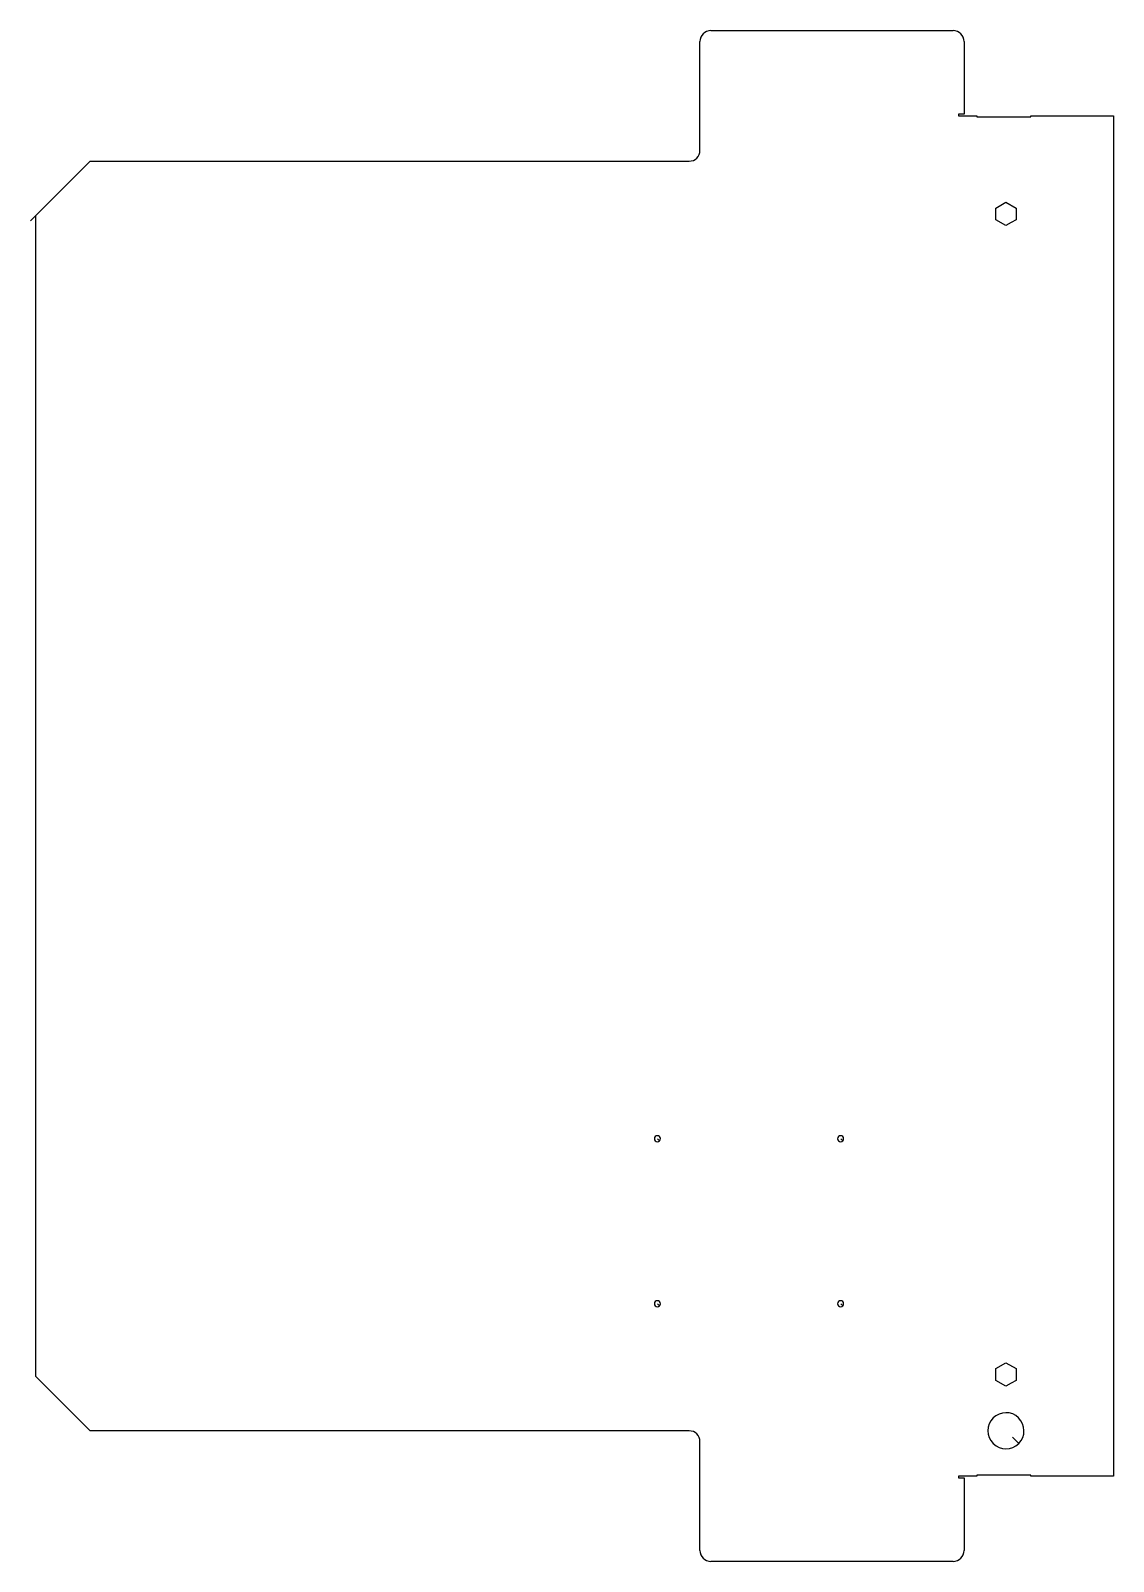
# Model space of a CAD drawing. Extents: x 79 to 676, y 786 to 1631.
import ezdxf

# ---------------------------------------------------------------- set-up
doc = ezdxf.new("R2010")
doc.units = 0

msp = doc.modelspace()

# ---------------------------------------------------------------- linework, layer by layer
for p, q in [((453.66, 1630.56), (587.16, 1630.56)), ((447.6, 1564.5), (447.6, 1624.5)), ((593.22, 1624.5), (593.22, 1584.44)), ((593.22, 1584.44), (590.22, 1584.44)), ((590.22, 1584.44), (590.22, 1583.56)), ((590.22, 1583.56), (600.22, 1583.56)), ((600.22, 1583.56), (600.22, 1583.06)), ((600.22, 1583.06), (630.1, 1583.06)), ((630.1, 1583.06), (630.1, 1583.56)), ((630.1, 1583.56), (675.53, 1583.56)), ((675.53, 1583.56), (675.53, 833.44)), ((81.46, 1528.54), (111.48, 1558.56)), ((111.48, 1558.56), (441.66, 1558.56)), ((78.63, 1525.71), (81.46, 1528.54)), ((81.44, 888.48), (81.44, 1528.5)), ((610.72, 1532.73), (616.31, 1535.95)), ((610.72, 1526.27), (610.72, 1532.73)), ((616.31, 1535.95), (621.9, 1532.73)), ((621.9, 1532.73), (621.9, 1526.27)), ((616.31, 1523.05), (610.72, 1526.27)), ((619.11, 1524.66), (616.31, 1523.05)), ((621.9, 1526.27), (619.11, 1524.66)), ((424.2, 1019.54), (425.39, 1018.35)), ((525.2, 1019.54), (526.39, 1018.35)), ((424.2, 928.54), (425.39, 927.35)), ((525.2, 928.54), (526.39, 927.35)), ((610.72, 892.73), (616.31, 895.95)), ((616.31, 895.95), (621.9, 892.73)), ((111.48, 858.44), (81.44, 888.48)), ((610.72, 886.27), (610.72, 892.73)), ((621.9, 892.73), (621.9, 886.27)), ((616.31, 883.05), (610.72, 886.27)), ((619.11, 884.66), (616.31, 883.05)), ((621.9, 886.27), (619.11, 884.66)), ((441.66, 858.44), (111.48, 858.44)), ((619.89, 855.01), (623.38, 851.51)), ((447.6, 792.5), (447.6, 852.5)), ((600.22, 833.44), (590.22, 833.44)), ((590.22, 833.44), (590.22, 832.56)), ((590.22, 832.56), (593.22, 832.56)), ((593.22, 832.56), (593.22, 792.5)), ((630.1, 833.94), (600.22, 833.94)), ((600.22, 833.94), (600.22, 833.44)), ((630.1, 833.44), (630.1, 833.94)), ((675.53, 833.44), (630.1, 833.44)), ((587.16, 786.44), (453.66, 786.44))]:
    msp.add_line(p, q)
for centre, radius, start, end in [((453.66, 1624.5), 6.06, 90, 180), ((587.16, 1624.5), 6.06, 0, 90), ((441.66, 1564.5), 5.94, 270, 0), ((424.16, 1019.5), 1.68, 316.92518, 314.76027), ((525.16, 1019.5), 1.68, 316.92518, 314.76027), ((424.16, 928.5), 1.68, 316.92518, 314.76027), ((525.16, 928.5), 1.68, 316.92518, 314.76027), ((616.31, 858.5), 9.94, 315.326, 315), ((441.66, 852.5), 5.94, 0, 90), ((453.66, 792.5), 6.06, 180, 270), ((587.16, 792.5), 6.06, 270, 0)]:
    msp.add_arc(centre, radius, start, end)

doc.saveas('drawing.dxf')
